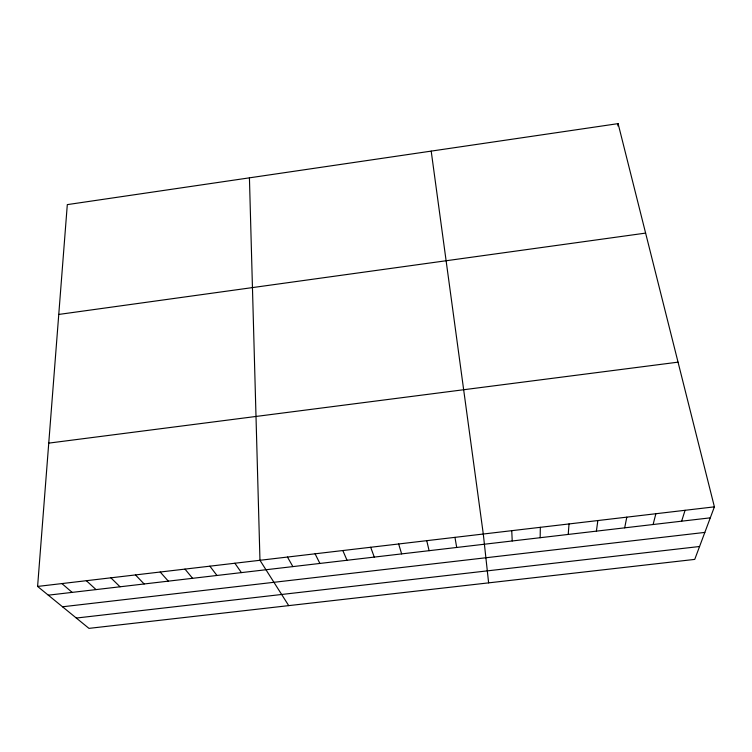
<?xml version="1.0" encoding="UTF-8"?>
<svg xmlns="http://www.w3.org/2000/svg" width="752" height="752" viewBox="0 0 752 752"><rect width="100%" height="100%" fill="white"/><g stroke="black" fill="none" stroke-linecap="round" stroke-linejoin="round"><path stroke-width="1.13" d="M540.162 537.708L540.321 527.312M37.6 586.438L67.304 204.619L618.106 123.629L714.4 506.848L694.745 559.394L88.962 628.371L37.6 586.438L714.4 506.848M568.221 534.437L569.02 523.937M617.89 125.922L618.106 123.629M596.392 531.138L597.849 520.553M624.686 527.838L626.792 517.15M653.103 524.52L655.866 513.729M681.632 521.183L685.072 510.298M58.759 314.439L645.62 233.101M48.748 443.125L678.041 362.154M48.297 595.17L710.292 517.837M62.519 606.779L704.84 532.407M76.319 618.05L699.557 546.507M61.927 583.571L72.126 592.388M86.358 580.704L96.04 589.596M110.873 577.818L120.038 586.786M135.482 574.923L144.13 583.975M160.185 572.018L168.316 581.146M184.992 569.104L192.587 578.316M209.883 566.171L216.952 575.468M234.878 563.239L241.411 572.61M288.721 605.623L259.966 560.287L249.429 177.839M287.471 557.053L292.876 566.594M315.088 553.801L319.891 563.445M342.827 550.539L347.029 560.268M370.68 547.268L374.28 557.091M398.654 543.978L401.634 553.895M426.741 540.669L429.11 550.68M454.96 537.351L456.699 547.456M431.197 151.114L483.292 534.023L488.621 582.856M511.745 530.677L512.225 540.97"/></g></svg>
